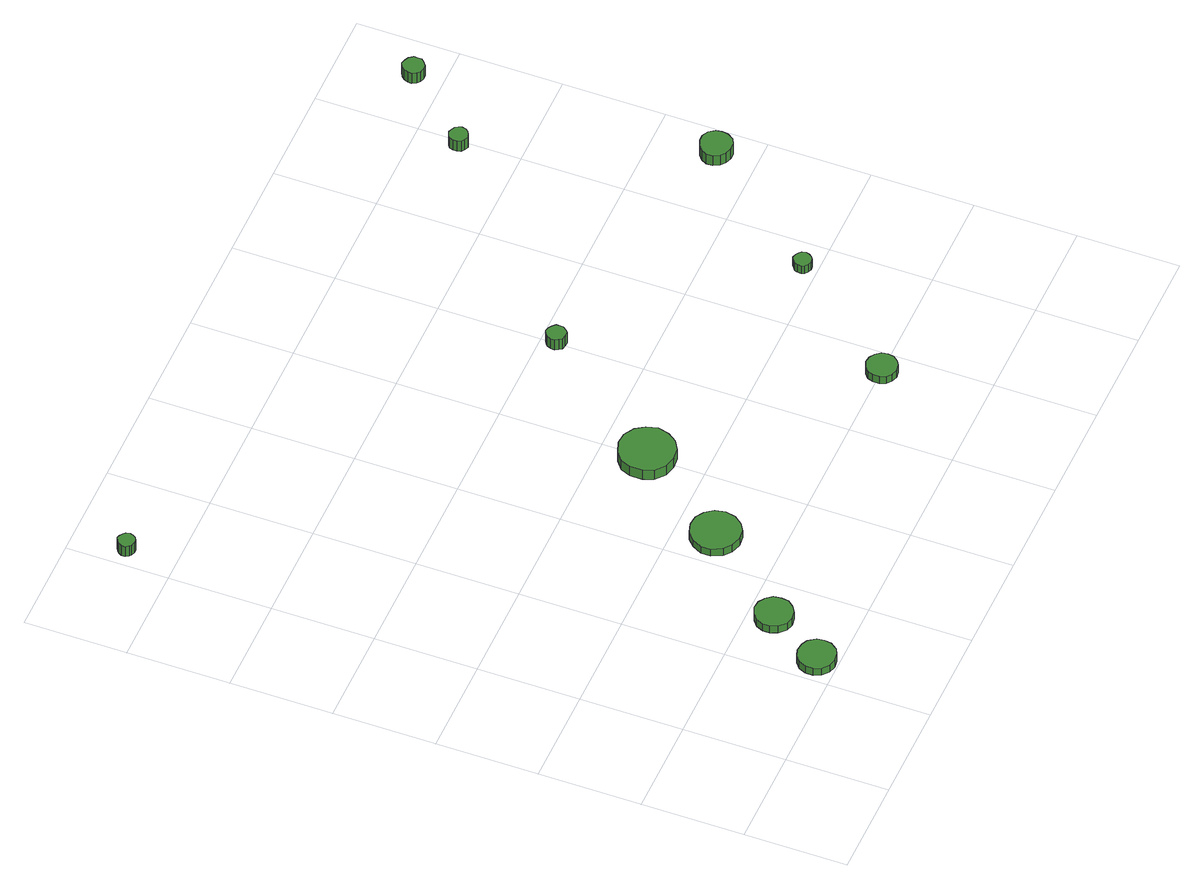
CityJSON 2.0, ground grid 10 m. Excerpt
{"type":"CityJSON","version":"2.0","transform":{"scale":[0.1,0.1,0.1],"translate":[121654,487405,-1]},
"CityObjects":{
"tree1":{"type":"SolitaryVegetationObject","attributes":{"function":"something"},"geometry":[{"type":"MultiSurface","lod":"1","boundaries":[[[0,1,2,3,4,5,6,7,8,9,10,11,12,13,14]],[[15,16,17,18,19,20,21,22,23,24,25,26,27,28,29]],[[0,29,28,1]],[[1,28,27,2]],[[2,27,26,3]],[[3,26,25,4]],[[4,25,24,5]],[[5,24,23,6]],[[6,23,22,7]],[[7,22,21,8]],[[8,21,20,9]],[[9,20,19,10]],[[10,19,18,11]],[[11,18,17,12]],[[12,17,16,13]],[[13,16,15,14]],[[14,15,29,0]]]}]},
"tree2":{"type":"SolitaryVegetationObject","attributes":{"function":"something"},"geometry":[{"type":"MultiSurface","lod":"1","boundaries":[[[30,31,32,33,34,35,36,37,38,39,40,41,42,43,44]],[[45,46,47,48,49,50,51,52,53,54,55,56,57,58,59]],[[30,59,58,31]],[[31,58,57,32]],[[32,57,56,33]],[[33,56,55,34]],[[34,55,54,35]],[[35,54,53,36]],[[36,53,52,37]],[[37,52,51,38]],[[38,51,50,39]],[[39,50,49,40]],[[40,49,48,41]],[[41,48,47,42]],[[42,47,46,43]],[[43,46,45,44]],[[44,45,59,30]]]}]},
"tree3":{"type":"SolitaryVegetationObject","attributes":{"function":"something"},"geometry":[{"type":"MultiSurface","lod":"1","boundaries":[[[60,61,62,63,64,65,66,67,68,69,70,71,72,73,74]],[[75,76,77,78,79,80,81,82,83,84,85,86,87,88,89]],[[60,89,88,61]],[[61,88,87,62]],[[62,87,86,63]],[[63,86,85,64]],[[64,85,84,65]],[[65,84,83,66]],[[66,83,82,67]],[[67,82,81,68]],[[68,81,80,69]],[[69,80,79,70]],[[70,79,78,71]],[[71,78,77,72]],[[72,77,76,73]],[[73,76,75,74]],[[74,75,89,60]]]}]},
"tree4":{"type":"SolitaryVegetationObject","attributes":{"function":"something"},"geometry":[{"type":"MultiSurface","lod":"1","boundaries":[[[90,91,92,93,94,95,96,97,98,99,100,101,102,103,104]],[[105,106,107,108,109,110,111,112,113,114,115,116,117,118,119]],[[90,119,118,91]],[[91,118,117,92]],[[92,117,116,93]],[[93,116,115,94]],[[94,115,114,95]],[[95,114,113,96]],[[96,113,112,97]],[[97,112,111,98]],[[98,111,110,99]],[[99,110,109,100]],[[100,109,108,101]],[[101,108,107,102]],[[102,107,106,103]],[[103,106,105,104]],[[104,105,119,90]]]}]},
"tree5":{"type":"SolitaryVegetationObject","attributes":{"function":"something"},"geometry":[{"type":"MultiSurface","lod":"1","boundaries":[[[120,121,122,123,124,125,126,127,128,129,130,131,132,133,134]],[[135,136,137,138,139,140,141,142,143,144,145,146,147,148,149]],[[120,149,148,121]],[[121,148,147,122]],[[122,147,146,123]],[[123,146,145,124]],[[124,145,144,125]],[[125,144,143,126]],[[126,143,142,127]],[[127,142,141,128]],[[128,141,140,129]],[[129,140,139,130]],[[130,139,138,131]],[[131,138,137,132]],[[132,137,136,133]],[[133,136,135,134]],[[134,135,149,120]]]}]},
"tree6":{"type":"SolitaryVegetationObject","attributes":{"function":"something"},"geometry":[{"type":"MultiSurface","lod":"1","boundaries":[[[150,151,152,153,154,155,156,157,158,159,160,161,162,163,164]],[[165,166,167,168,169,170,171,172,173,174,175,176,177,178,179]],[[150,179,178,151]],[[151,178,177,152]],[[152,177,176,153]],[[153,176,175,154]],[[154,175,174,155]],[[155,174,173,156]],[[156,173,172,157]],[[157,172,171,158]],[[158,171,170,159]],[[159,170,169,160]],[[160,169,168,161]],[[161,168,167,162]],[[162,167,166,163]],[[163,166,165,164]],[[164,165,179,150]]]}]},
"tree7":{"type":"SolitaryVegetationObject","attributes":{"function":"something"},"geometry":[{"type":"MultiSurface","lod":"1","boundaries":[[[180,181,182,183,184,185,186,187,188,189,190,191,192,193,194]],[[195,196,197,198,199,200,201,202,203,204,205,206,207,208,209]],[[180,209,208,181]],[[181,208,207,182]],[[182,207,206,183]],[[183,206,205,184]],[[184,205,204,185]],[[185,204,203,186]],[[186,203,202,187]],[[187,202,201,188]],[[188,201,200,189]],[[189,200,199,190]],[[190,199,198,191]],[[191,198,197,192]],[[192,197,196,193]],[[193,196,195,194]],[[194,195,209,180]]]}]},
"tree8":{"type":"SolitaryVegetationObject","attributes":{"function":"something"},"geometry":[{"type":"MultiSurface","lod":"1","boundaries":[[[210,211,212,213,214,215,216,217,218,219,220,221,222,223,224]],[[225,226,227,228,229,230,231,232,233,234,235,236,237,238,239]],[[210,239,238,211]],[[211,238,237,212]],[[212,237,236,213]],[[213,236,235,214]],[[214,235,234,215]],[[215,234,233,216]],[[216,233,232,217]],[[217,232,231,218]],[[218,231,230,219]],[[219,230,229,220]],[[220,229,228,221]],[[221,228,227,222]],[[222,227,226,223]],[[223,226,225,224]],[[224,225,239,210]]]}]},
"tree9":{"type":"SolitaryVegetationObject","attributes":{"function":"something"},"geometry":[{"type":"MultiSurface","lod":"1","boundaries":[[[240,241,242,243,244,245,246,247,248,249,250,251,252,253,254]],[[255,256,257,258,259,260,261,262,263,264,265,266,267,268,269]],[[240,269,268,241]],[[241,268,267,242]],[[242,267,266,243]],[[243,266,265,244]],[[244,265,264,245]],[[245,264,263,246]],[[246,263,262,247]],[[247,262,261,248]],[[248,261,260,249]],[[249,260,259,250]],[[250,259,258,251]],[[251,258,257,252]],[[252,257,256,253]],[[253,256,255,254]],[[254,255,269,240]]]}]},
"tree10":{"type":"SolitaryVegetationObject","attributes":{"function":"something"},"geometry":[{"type":"MultiSurface","lod":"1","boundaries":[[[270,271,272,273,274,275,276,277,278,279,280,281,282,283,284]],[[285,286,287,288,289,290,291,292,293,294,295,296,297,298,299]],[[270,299,298,271]],[[271,298,297,272]],[[272,297,296,273]],[[273,296,295,274]],[[274,295,294,275]],[[275,294,293,276]],[[276,293,292,277]],[[277,292,291,278]],[[278,291,290,279]],[[279,290,289,280]],[[280,289,288,281]],[[281,288,287,282]],[[282,287,286,283]],[[283,286,285,284]],[[284,285,299,270]]]}]},
"tree11":{"type":"SolitaryVegetationObject","attributes":{"function":"something"},"geometry":[{"type":"MultiSurface","lod":"1","boundaries":[[[300,301,302,303,304,305,306,307,308,309,310,311,312,313,314]],[[315,316,317,318,319,320,321,322,323,324,325,326,327,328,329]],[[300,329,328,301]],[[301,328,327,302]],[[302,327,326,303]],[[303,326,325,304]],[[304,325,324,305]],[[305,324,323,306]],[[306,323,322,307]],[[307,322,321,308]],[[308,321,320,309]],[[309,320,319,310]],[[310,319,318,311]],[[311,318,317,312]],[[312,317,316,313]],[[313,316,315,314]],[[314,315,329,300]]]}]}
},
"vertices":[
[142,20,18],[141,27,18],[136,34,18],[130,37,18],[122,38,18],[115,36,18],[109,31,18],[106,24,18],[106,16,18],[109,9,18],[115,4,18],[122,2,18],[130,3,18],[136,6,18],[141,13,18],[141,13,9],[136,6,9],[130,3,9],[122,2,9],[115,4,9],[109,9,9],[106,16,9],[106,24,9],[109,31,9],[115,36,9],[122,38,9],[130,37,9],[136,34,9],[141,27,9],[142,20,9],
[176,75,18],[175,83,18],[170,89,18],[164,93,18],[156,94,18],[149,91,18],[143,86,18],[140,79,18],[140,72,18],[143,65,18],[149,59,18],[156,57,18],[164,58,18],[170,62,18],[175,68,18],[175,68,9],[170,62,9],[164,58,9],[156,57,9],[149,59,9],[143,65,9],[140,72,9],[140,79,9],[143,86,9],[149,91,9],[156,94,9],[164,93,9],[170,89,9],[175,83,9],[176,75,9],
[24,647,25],[23,651,25],[21,653,25],[18,655,25],[15,656,25],[11,654,25],[9,652,25],[7,649,25],[7,645,25],[9,642,25],[11,640,25],[15,639,25],[18,639,25],[21,641,25],[23,644,25],[23,644,12],[21,641,12],[18,639,12],[15,639,12],[11,640,12],[9,642,12],[7,645,12],[7,649,12],[9,652,12],[11,654,12],[15,656,12],[18,655,12],[21,653,12],[23,651,12],[24,647,12],
[256,162,18],[254,172,18],[248,180,18],[240,185,18],[230,186,18],[220,183,18],[213,176,18],[208,167,18],[208,157,18],[213,147,18],[220,141,18],[230,138,18],[240,139,18],[248,144,18],[254,152,18],[254,152,9],[248,144,9],[240,139,9],[230,138,9],[220,141,9],[213,147,9],[208,157,9],[208,167,9],[213,176,9],[220,183,9],[230,186,9],[240,185,9],[248,180,9],[254,172,9],[256,162,9],
[327,256,21],[324,267,21],[318,276,21],[308,282,21],[297,283,21],[286,279,21],[277,272,21],[273,262,21],[273,250,21],[277,240,21],[286,232,21],[297,229,21],[308,230,21],[318,236,21],[324,245,21],[324,245,9],[318,236,9],[308,230,9],[297,229,9],[286,232,9],[277,240,9],[273,250,9],[273,262,9],[277,272,9],[286,279,9],[297,283,9],[308,282,9],[318,276,9],[324,267,9],[327,256,9],
[493,100,17],[492,106,17],[488,111,17],[483,114,17],[477,115,17],[471,113,17],[466,109,17],[464,103,17],[464,97,17],[466,91,17],[471,87,17],[477,85,17],[483,86,17],[488,89,17],[492,94,17],[492,94,8],[488,89,8],[483,86,8],[477,85,8],[471,87,8],[466,91,8],[464,97,8],[464,103,8],[466,109,8],[471,113,8],[477,115,8],[483,114,8],[488,111,8],[492,106,8],[493,100,8],
[410,385,22],[410,389,22],[407,392,22],[404,394,22],[400,395,22],[396,393,22],[394,391,22],[392,387,22],[392,383,22],[394,380,22],[396,377,22],[400,376,22],[404,376,22],[407,378,22],[410,382,22],[410,382,9],[407,378,9],[404,376,9],[400,376,9],[396,377,9],[394,380,9],[392,383,9],[392,387,9],[394,391,9],[396,393,9],[400,395,9],[404,394,9],[407,392,9],[410,389,9],[410,385,9],
[581,215,18],[580,219,18],[578,221,18],[575,223,18],[571,224,18],[568,222,18],[565,220,18],[564,217,18],[564,213,18],[565,210,18],[568,208,18],[571,206,18],[575,207,18],[578,209,18],[580,212,18],[580,212,8],[578,209,8],[575,207,8],[571,206,8],[568,208,8],[565,210,8],[564,213,8],[564,217,8],[565,220,8],[568,222,8],[571,224,8],[575,223,8],[578,221,8],[580,219,8],[581,215,8],
[599,557,29],[598,560,29],[596,563,29],[592,565,29],[589,566,29],[585,564,29],[582,562,29],[581,558,29],[581,555,29],[582,551,29],[585,549,29],[589,547,29],[592,548,29],[596,550,29],[598,553,29],[598,553,16],[596,550,16],[592,548,16],[589,547,16],[585,549,16],[582,551,16],[581,555,16],[581,558,16],[582,562,16],[585,564,16],[589,566,16],[592,565,16],[596,563,16],[598,560,16],[599,557,16],
[686,339,24],[685,345,24],[681,351,24],[675,354,24],[669,354,24],[663,352,24],[658,348,24],[655,342,24],[655,336,24],[658,330,24],[663,326,24],[669,324,24],[675,324,24],[681,327,24],[685,333,24],[685,333,11],[681,327,11],[675,324,11],[669,324,11],[663,326,11],[658,330,11],[655,336,11],[655,342,11],[658,348,11],[663,352,11],[669,354,11],[675,354,11],[681,351,11],[685,345,11],[686,339,11],
[666,627,26],[666,631,26],[663,635,26],[659,637,26],[655,638,26],[651,636,26],[648,633,26],[646,629,26],[646,625,26],[648,621,26],[651,618,26],[655,617,26],[659,617,26],[663,620,26],[666,623,26],[666,623,13],[663,620,13],[659,617,13],[655,617,13],[651,618,13],[648,621,13],[646,625,13],[646,629,13],[648,633,13],[651,636,13],[655,638,13],[659,637,13],[663,635,13],[666,631,13],[666,627,13]
]}
